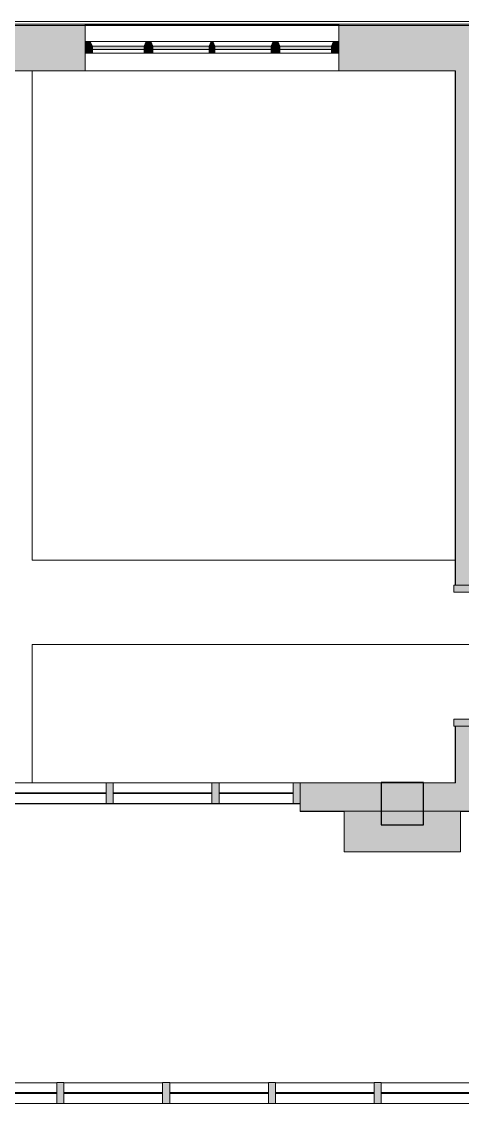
# Model space of a CAD drawing. Header units: inches. Extents: x -3803 to -1421, y -3454 to -210.
# Drawn here: x -2132.4 to -2007.4, y -2917.6 to -2610.5 of the extents above; entities that cross this region are included whole.
import ezdxf

# ---------------------------------------------------------------- set-up
doc = ezdxf.new("R2010")
doc.units = ezdxf.units.IN
doc.header["$MEASUREMENT"] = 0
for name, color, linetype, lineweight in [('A-FLOR', 192, 'Continuous', 13), ('A-GLAZ-CURT', 52, 'Continuous', 13), ('A-GLAZ-CWMG', 51, 'Continuous', 13), ('A-WALL', 113, 'Continuous', 13), ('A-WALL-PATT', 111, 'Continuous', 13), ('I-WALL', 2, 'Continuous', 13), ('Q-CASE', 31, 'Continuous', 13), ('S-COLS', 52, 'Continuous', 13)]:
    doc.layers.add(name, color=color, linetype=linetype, lineweight=lineweight)

# ---------------------------------------------------------------- blocks, each defined once
blk = doc.blocks.new('15830016-STRUCT_MARTINEZ-MOORE_CENTRAL_v2018_rvt-1-DIMENSION PLAN - LEVEL 2 _579_ - 2__ - CAD')
at = {"layer": 'S-COLS', "lineweight": 5}
blk.add_hatch(color=50, dxfattribs=at).paths.add_polyline_path([(-2018.4, -2838.58), (-2018.4, -2826.58), (-2030.4, -2826.58), (-2030.4, -2838.58)], flags=0)
at = {"layer": 'S-COLS', "color": 253, "lineweight": 25}
for p, q in [((-2018.4, -2826.58), (-2030.4, -2826.58)), ((-2030.4, -2826.58), (-2030.4, -2838.58)), ((-2018.4, -2838.58), (-2018.4, -2826.58)), ((-2030.4, -2838.58), (-2018.4, -2838.58))]:
    blk.add_line(p, q, dxfattribs=at)
blk = doc.blocks.new('level 2 - band2 - level 2 - band-474741-DIMENSION PLAN - LEVEL 2 _579_ - 2__ - CAD')
at = {"layer": 'A-WALL', "lineweight": 20}
for p, q in [((-2851.27, -2610.52), (-1769.9, -2610.52)), ((-2852.02, -2611.27), (-1769.9, -2611.27))]:
    blk.add_line(p, q, dxfattribs=at)
blk = doc.blocks.new('Walls 1 - Walls 2-485830-DIMENSION PLAN - LEVEL 2 _579_ - 2__ - CAD')
at = {"layer": 'A-WALL', "lineweight": 20}
for p, q in [((-2114.4, -2611.64), (-2114.4, -2611.39)), ((-2114.4, -2611.39), (-2042.4, -2611.39)), ((-2042.4, -2611.64), (-2114.4, -2611.64)), ((-2042.4, -2611.39), (-2042.4, -2611.64))]:
    blk.add_line(p, q, dxfattribs=at)
blk = doc.blocks.new('Basic Wall _ M8-8_masonry-BSALS - ___-3776935-DIMENSION PLAN - LEVEL 2 _579_ - 2__ - CAD')
at = {"layer": 'I-WALL', "lineweight": 20}
for p, q in [((-2053.4, -2834.77), (-2053.4, -2834.64)), ((-1995.4, -2834.64), (-1995.4, -2834.77)), ((-2053.4, -2834.77), (-2040.9, -2834.77)), ((-2007.9, -2834.77), (-1995.4, -2834.77))]:
    blk.add_line(p, q, dxfattribs=at)
blk = doc.blocks.new('System Panel - interior glazed panels-383841-DIMENSION PLAN - LEVEL 2 _579_ - 2__ - CAD')
at = {"layer": 'A-GLAZ-CURT', "lineweight": 9}
blk.add_hatch(color=90, dxfattribs=at).paths.add_polyline_path([(10.5, -0.125), (10.5, 0.125), (-10.5, 0.125), (-10.5, -0.125)], flags=0)
at = {"layer": 'A-GLAZ-CURT', "lineweight": 20}
for p, q in [((10.5, 0.125), (-10.5, 0.125)), ((-10.5, 0.125), (-10.5, -0.125)), ((10.5, -0.125), (10.5, 0.125)), ((-10.5, -0.125), (10.5, -0.125))]:
    blk.add_line(p, q, dxfattribs=at)
blk = doc.blocks.new('Rectangular Mullion - 6 x 6 interior mullion-383849-DIMENSION PLAN - LEVEL 2 _579_ - 2__ - CAD')
at = {"layer": 'A-GLAZ-CWMG', "lineweight": 9}
for p, q in [((-2189.4, -2826.64), (-2168.4, -2826.64)), ((-2168.4, -2832.52), (-2189.4, -2832.52))]:
    blk.add_line(p, q, dxfattribs=at)
blk = doc.blocks.new('Rectangular Mullion - 2 x 6 interior mullion-383853-DIMENSION PLAN - LEVEL 2 _579_ - 2__ - CAD')
at = {"layer": 'A-GLAZ-CWMG', "lineweight": 9}
blk.add_hatch(color=90, dxfattribs=at).paths.add_polyline_path([(0, 2.9375), (0, -2.9375), (-2, -2.9375), (-2, 2.9375)], flags=0)
at = {"layer": 'A-GLAZ-CWMG', "lineweight": 20}
for p, q in [((-2, 2.9375), (0, 2.9375)), ((-2, -2.9375), (-2, 2.9375)), ((0, 2.9375), (0, -2.9375)), ((0, -2.9375), (-2, -2.9375))]:
    blk.add_line(p, q, dxfattribs=at)
blk = doc.blocks.new('Rectangular Mullion - 2 x 6 interior mullion-383857-DIMENSION PLAN - LEVEL 2 _579_ - 2__ - CAD')
at = {"layer": 'A-GLAZ-CWMG', "lineweight": 9}
blk.add_hatch(color=90, dxfattribs=at).paths.add_polyline_path([(1, 2.9375), (1, -2.9375), (-1, -2.9375), (-1, 2.9375)], flags=0)
at = {"layer": 'A-GLAZ-CWMG', "lineweight": 20}
for p, q in [((-1, 2.9375), (1, 2.9375)), ((-1, -2.9375), (-1, 2.9375)), ((1, 2.9375), (1, -2.9375)), ((1, -2.9375), (-1, -2.9375))]:
    blk.add_line(p, q, dxfattribs=at)
blk = doc.blocks.new('System Panel - interior glazed panels-383842-DIMENSION PLAN - LEVEL 2 _579_ - 2__ - CAD')
at = {"layer": 'A-GLAZ-CURT', "lineweight": 9}
blk.add_hatch(color=90, dxfattribs=at).paths.add_polyline_path([(14, -0.125), (14, 0.125), (-14, 0.125), (-14, -0.125)], flags=0)
at = {"layer": 'A-GLAZ-CURT', "lineweight": 20}
for p, q in [((14, 0.125), (-14, 0.125)), ((-14, 0.125), (-14, -0.125)), ((14, -0.125), (14, 0.125)), ((-14, -0.125), (14, -0.125))]:
    blk.add_line(p, q, dxfattribs=at)
blk = doc.blocks.new('Rectangular Mullion - 6 x 6 interior mullion-383850-DIMENSION PLAN - LEVEL 2 _579_ - 2__ - CAD')
at = {"layer": 'A-GLAZ-CWMG', "lineweight": 9}
for p, q in [((-2166.4, -2826.64), (-2138.4, -2826.64)), ((-2138.4, -2832.52), (-2166.4, -2832.52))]:
    blk.add_line(p, q, dxfattribs=at)
blk = doc.blocks.new('Basic Wall _ B3-4 7_8_-BSALS - ___-3567779-DIMENSION PLAN - LEVEL 2 _579_ - 2__ - CAD')
at = {"layer": 'I-WALL', "lineweight": 20}
for p, q in [((-2009.4, -2770.52), (-2009.4, -2624.52)), ((-2009.4, -2826.64), (-2009.4, -2810.52))]:
    blk.add_line(p, q, dxfattribs=at)
blk = doc.blocks.new('Rectangular Mullion - 2 x 6 interior mullion-383780-DIMENSION PLAN - LEVEL 2 _579_ - 2__ - CAD')
at = {"layer": 'A-GLAZ-CWMG', "lineweight": 9}
blk.add_hatch(color=90, dxfattribs=at).paths.add_polyline_path([(0, -2.9375), (-2, -2.9375), (-2, 2.9375), (0, 2.9375)], flags=0)
at = {"layer": 'A-GLAZ-CWMG', "lineweight": 20}
for p, q in [((-2, 2.9375), (0, 2.9375)), ((-2, -2.9375), (-2, 2.9375)), ((0, 2.9375), (0, -2.9375)), ((0, -2.9375), (-2, -2.9375))]:
    blk.add_line(p, q, dxfattribs=at)
blk = doc.blocks.new('Rectangular Mullion - 2 x 6 interior mullion-383777-DIMENSION PLAN - LEVEL 2 _579_ - 2__ - CAD')
at = {"layer": 'A-GLAZ-CWMG', "lineweight": 9}
blk.add_hatch(color=90, dxfattribs=at).paths.add_polyline_path([(0, -2.9375), (0, 2.9375), (-2, 2.9375), (-2, -2.9375)], flags=0)
at = {"layer": 'A-GLAZ-CWMG', "lineweight": 20}
for p, q in [((0, 2.9375), (-2, 2.9375)), ((-2, 2.9375), (-2, -2.9375)), ((0, -2.9375), (0, 2.9375)), ((-2, -2.9375), (0, -2.9375))]:
    blk.add_line(p, q, dxfattribs=at)
blk = doc.blocks.new('Casework 60 - Casework 9-549980-DIMENSION PLAN - LEVEL 2 _579_ - 2__ - CAD')
at = {"layer": 'Q-CASE', "lineweight": 20}
for p, q in [((-2744.4, -2619.45), (-2742.33, -2619.45)), ((-2727.61, -2619.45), (-2742.33, -2619.45)), ((-2742.33, -2619.45), (-2727.61, -2619.45)), ((-2727.61, -2619.45), (-2725.18, -2619.45)), ((-2709.24, -2619.45), (-2725.18, -2619.45)), ((-2725.18, -2619.45), (-2709.24, -2619.45)), ((-2709.24, -2619.45), (-2707.55, -2619.45)), ((-2691.61, -2619.45), (-2707.55, -2619.45)), ((-2707.55, -2619.45), (-2691.61, -2619.45)), ((-2691.61, -2619.45), (-2689.18, -2619.45)), ((-2674.46, -2619.45), (-2689.18, -2619.45)), ((-2689.18, -2619.45), (-2674.46, -2619.45)), ((-2674.46, -2619.45), (-2672.4, -2619.45)), ((-2744.4, -2624.52), (-2672.4, -2624.52)), ((-2672.4, -2624.52), (-2744.4, -2624.52))]:
    blk.add_line(p, q, dxfattribs=at)
blk = doc.blocks.new('System Panel - Winco Glass-383190-DIMENSION PLAN - LEVEL 2 _579_ - 2__ - CAD')
at = {"layer": 'A-GLAZ-CURT', "lineweight": 9}
blk.add_hatch(color=90, dxfattribs=at).paths.add_polyline_path([(7.359375, -1), (7.359375, 0), (-7.359375, 0), (-7.359375, -1)], flags=0)
at = {"layer": 'A-GLAZ-CURT', "lineweight": 20}
for p, q in [((7.359375, 0), (-7.359375, 0)), ((-7.359375, 0), (-7.359375, -1)), ((7.359375, -1), (7.359375, 0)), ((-7.359375, -1), (7.359375, -1))]:
    blk.add_line(p, q, dxfattribs=at)
blk = doc.blocks.new('System Panel - Winco Glass-383191-DIMENSION PLAN - LEVEL 2 _579_ - 2__ - CAD')
at = {"layer": 'A-GLAZ-CURT', "lineweight": 9}
blk.add_hatch(color=90, dxfattribs=at).paths.add_polyline_path([(7.97, -1), (7.97, 0), (-7.97, 0), (-7.97, -1), (2.52, -1)], flags=0)
at = {"layer": 'A-GLAZ-CURT', "lineweight": 20}
for p, q in [((7.97, 0), (-7.97, 0)), ((-7.97, 0), (-7.97, -1)), ((-7.97, -1), (7.97, -1)), ((7.97, -1), (7.97, 0))]:
    blk.add_line(p, q, dxfattribs=at)
blk = doc.blocks.new('Rectangular Mullion - Winco Accent Full_Right-Large-383205-DIMENSION PLAN - LEVEL 2 _579_ - 2__ - CAD')
at = {"layer": 'A-GLAZ-CWMG', "lineweight": 9}
blk.add_hatch(color=90, dxfattribs=at).paths.add_polyline_path([(0, 2), (-2.06, 2), (-2.06, 0), (-1.48, -1.25), (0, -1.25)], flags=0)
at = {"layer": 'A-GLAZ-CWMG', "lineweight": 20}
for p, q in [((0, 2), (-2.06, 2)), ((-2.06, 2), (-2.06, 0)), ((-2.06, 0), (-1.48, -1.25)), ((0, -1.25), (0, 2)), ((-1.48, -1.25), (0, -1.25))]:
    blk.add_line(p, q, dxfattribs=at)
blk = doc.blocks.new('Rectangular Mullion - Winco Accent Full_Right-Large-383207-DIMENSION PLAN - LEVEL 2 _579_ - 2__ - CAD')
at = {"layer": 'A-GLAZ-CWMG', "lineweight": 9}
for p, q in [((-2673.88, -2616.2), (-2689.76, -2616.2)), ((-2674.46, -2619.45), (-2689.18, -2619.45))]:
    blk.add_line(p, q, dxfattribs=at)
blk = doc.blocks.new('Rectangular Mullion - Winco Accent Full_Right-Large-383208-DIMENSION PLAN - LEVEL 2 _579_ - 2__ - CAD')
at = {"layer": 'A-GLAZ-CWMG', "lineweight": 9}
for p, q in [((-2708.66, -2616.2), (-2725.76, -2616.2)), ((-2709.24, -2619.45), (-2725.18, -2619.45))]:
    blk.add_line(p, q, dxfattribs=at)
blk = doc.blocks.new('Rectangular Mullion - Winco Accent Full_Right-Large-V95-DIMENSION PLAN - LEVEL 2 _579_ - 2__ - CAD')
at = {"layer": 'A-GLAZ-CWMG', "lineweight": 9}
for p, q in [((-2691.03, -2616.2), (-2708.13, -2616.2)), ((-2691.61, -2619.45), (-2707.55, -2619.45))]:
    blk.add_line(p, q, dxfattribs=at)
blk = doc.blocks.new('Rectangular Mullion - Winco Accent Full_Right-Large-383209-DIMENSION PLAN - LEVEL 2 _579_ - 2__ - CAD')
at = {"layer": 'A-GLAZ-CWMG', "lineweight": 9}
for p, q in [((-2727.03, -2616.2), (-2742.92, -2616.2)), ((-2727.61, -2619.45), (-2742.33, -2619.45))]:
    blk.add_line(p, q, dxfattribs=at)
blk = doc.blocks.new('Rectangular Mullion - Winco Accent Full_Left-Large-383211-DIMENSION PLAN - LEVEL 2 _579_ - 2__ - CAD')
at = {"layer": 'A-GLAZ-CWMG', "lineweight": 9}
blk.add_hatch(color=90, dxfattribs=at).paths.add_polyline_path([(-2.06, 2), (0, 2), (0, -1.25), (-1.48, -1.25), (-2.06, 0)], flags=0)
at = {"layer": 'A-GLAZ-CWMG', "lineweight": 20}
for p, q in [((-2.06, 0), (-2.06, 2)), ((-2.06, 2), (0, 2)), ((-1.48, -1.25), (-2.06, 0)), ((0, 2), (0, -1.25)), ((0, -1.25), (-1.48, -1.25))]:
    blk.add_line(p, q, dxfattribs=at)
blk = doc.blocks.new('Rectangular Mullion - Winco Accent Full-Large-383215-DIMENSION PLAN - LEVEL 2 _579_ - 2__ - CAD')
at = {"layer": 'A-GLAZ-CWMG', "lineweight": 9}
blk.add_hatch(color=90, dxfattribs=at).paths.add_polyline_path([(-1.22, 2), (1.22, 2), (1.22, 0), (0.64, -1.25), (-0.64, -1.25), (-1.22, 0)], flags=0)
at = {"layer": 'A-GLAZ-CWMG', "lineweight": 20}
for p, q in [((-1.22, 2), (1.22, 2)), ((-1.22, 0), (-1.22, 2)), ((-0.64, -1.25), (-1.22, 0)), ((1.22, 0), (0.64, -1.25)), ((1.22, 2), (1.22, 0)), ((0.64, -1.25), (-0.64, -1.25))]:
    blk.add_line(p, q, dxfattribs=at)
blk = doc.blocks.new('Rectangular Mullion - Winco Accent Full-383219-DIMENSION PLAN - LEVEL 2 _579_ - 2__ - CAD')
at = {"layer": 'A-GLAZ-CWMG', "lineweight": 9}
blk.add_hatch(color=90, dxfattribs=at).paths.add_polyline_path([(-0.84, 2), (0.84, 2), (0.84, 0), (0.26, -1.25), (-0.26, -1.25), (-0.84, 0)], flags=0)
at = {"layer": 'A-GLAZ-CWMG', "lineweight": 20}
for p, q in [((-0.84, 2), (0.84, 2)), ((-0.84, 0), (-0.84, 2)), ((-0.26, -1.25), (-0.84, 0)), ((0.84, 0), (0.26, -1.25)), ((0.84, 2), (0.84, 0)), ((0.26, -1.25), (-0.26, -1.25))]:
    blk.add_line(p, q, dxfattribs=at)

msp = doc.modelspace()

# ---------------------------------------------------------------- hatches: boundary and pattern name
at = {"layer": 'A-WALL-PATT', "lineweight": 20}
h = msp.add_hatch(color=10, dxfattribs=at)
h.paths.add_polyline_path([(-2168.4, -2624.52), (-2114.4, -2624.52), (-2114.4, -2611.64), (-2168.4, -2611.64)], flags=0)
h.paths.add_polyline_path([(-2782.4, -2624.52), (-2744.4, -2624.52), (-2744.4, -2611.64), (-2798.4, -2611.64), (-2798.4, -2624.52), (-2783.63, -2624.52)], flags=0)
h.paths.add_polyline_path([(-1785.77, -2624.52), (-1769.9, -2624.52), (-1769.9, -2611.64), (-1790.4, -2611.64), (-1790.4, -2624.52)], flags=0)
h.paths.add_polyline_path([(-2042.4, -2624.52), (-1988.4, -2624.52), (-1988.4, -2611.64), (-2042.4, -2611.64)], flags=0)
h.paths.add_polyline_path([(-1887.83, -2624.52), (-1862.4, -2624.52), (-1862.4, -2611.64), (-1916.4, -2611.64), (-1916.4, -2624.52)], flags=0)
h.paths.add_polyline_path([(-2366.4, -2624.52), (-2366.4, -2611.64), (-2420.4, -2611.64), (-2420.4, -2624.52), (-2376.45, -2624.52)], flags=0)
h.paths.add_polyline_path([(-2672.4, -2624.52), (-2618.4, -2624.52), (-2618.4, -2611.64), (-2672.4, -2611.64)], flags=0)
h.paths.add_polyline_path([(-2546.4, -2624.52), (-2492.4, -2624.52), (-2492.4, -2611.64), (-2546.4, -2611.64)], flags=0)
h.paths.add_polyline_path([(-2294.4, -2624.52), (-2240.4, -2624.52), (-2240.4, -2611.64), (-2294.4, -2611.64)], flags=0)
h.paths.add_polyline_path([(-2865.07, -2624.52), (-2840.4, -2624.52), (-2840.4, -2611.64), (-2865.27, -2611.64), (-2865.27, -2624.52)], flags=0)
at = {"layer": 'A-WALL-PATT', "lineweight": 5}
h = msp.add_hatch(color=50, dxfattribs=at)
h.paths.add_polyline_path([(-2009.27, -2826.64), (-2004.4, -2826.64), (-2004.4, -2810.52), (-2009.27, -2810.52)], flags=0)
h.paths.add_polyline_path([(-2009.27, -2770.52), (-2004.4, -2770.52), (-2004.4, -2624.52), (-2009.27, -2624.52), (-2009.27, -2675.86)], flags=0)
msp.add_hatch(color=50, dxfattribs=at).paths.add_polyline_path([(-1995.4, -2834.64), (-1995.4, -2826.64), (-2053.4, -2826.64), (-2053.4, -2834.64)], flags=0)
at = {"layer": 'A-WALL-PATT', "lineweight": 20}
msp.add_hatch(color=10, dxfattribs=at).paths.add_polyline_path([(-2007.9, -2846.27), (-2007.9, -2834.64), (-2040.9, -2834.64), (-2040.9, -2846.27)], flags=0)

# ---------------------------------------------------------------- linework, layer by layer
at = {"layer": 'A-FLOR', "lineweight": 20}
for p, q in [((-2129.4, -2624.52), (-2129.4, -2763.39)), ((-2129.4, -2763.39), (-2009.4, -2763.39)), ((-1647.27, -2787.39), (-2129.4, -2787.39)), ((-2129.4, -2787.39), (-2129.4, -2826.64)), ((-2191.4, -2832.64), (-2053.4, -2832.64))]:
    msp.add_line(p, q, dxfattribs=at)
at = {"layer": 'A-WALL', "lineweight": 20}
for p, q in [((-2865.27, -2611.64), (-1988.4, -2611.64)), ((-2114.4, -2624.52), (-2114.4, -2611.64)), ((-2042.4, -2611.64), (-2042.4, -2624.52)), ((-2009.27, -2624.52), (-2168.4, -2624.52))]:
    msp.add_line(p, q, dxfattribs=at)
at = {"layer": 'I-WALL', "lineweight": 20}
for p, q in [((-2009.27, -2624.52), (-2009.27, -2770.52)), ((-2009.27, -2770.52), (-2004.4, -2770.52)), ((-2009.27, -2810.52), (-2009.27, -2826.64)), ((-2004.4, -2810.52), (-2009.27, -2810.52)), ((-2009.27, -2826.64), (-2053.4, -2826.64)), ((-2053.4, -2826.64), (-2053.4, -2834.64)), ((-2053.4, -2834.64), (-1995.4, -2834.64)), ((-2040.9, -2834.64), (-2040.9, -2846.27)), ((-2007.9, -2846.27), (-2007.9, -2834.64)), ((-2040.9, -2846.27), (-2007.9, -2846.27))]:
    msp.add_line(p, q, dxfattribs=at)

# ---------------------------------------------------------------- block references
at = {"lineweight": 5}
msp.add_blockref('15830016-STRUCT_MARTINEZ-MOORE_CENTRAL_v2018_rvt-1-DIMENSION PLAN - LEVEL 2 _579_ - 2__ - CAD', (0, 0), dxfattribs=at)
at = {"layer": 'A-GLAZ-CURT', "lineweight": 9}
for name, p in [('System Panel - Winco Glass-383190-DIMENSION PLAN - LEVEL 2 _579_ - 2__ - CAD', (-2104.97, -2617.45)), ('System Panel - Winco Glass-383191-DIMENSION PLAN - LEVEL 2 _579_ - 2__ - CAD', (-2087.21, -2617.45)), ('System Panel - Winco Glass-383191-DIMENSION PLAN - LEVEL 2 _579_ - 2__ - CAD', (-2069.58, -2617.45)), ('System Panel - Winco Glass-383190-DIMENSION PLAN - LEVEL 2 _579_ - 2__ - CAD', (-2051.82, -2617.45)), ('System Panel - interior glazed panels-383842-DIMENSION PLAN - LEVEL 2 _579_ - 2__ - CAD', (-2122.4, -2829.58)), ('System Panel - interior glazed panels-383842-DIMENSION PLAN - LEVEL 2 _579_ - 2__ - CAD', (-2092.4, -2829.58)), ('System Panel - interior glazed panels-383841-DIMENSION PLAN - LEVEL 2 _579_ - 2__ - CAD', (-2065.9, -2829.58)), ('System Panel - interior glazed panels-383841-DIMENSION PLAN - LEVEL 2 _579_ - 2__ - CAD', (-2132.9, -2914.7)), ('System Panel - interior glazed panels-383842-DIMENSION PLAN - LEVEL 2 _579_ - 2__ - CAD', (-2106.4, -2914.7)), ('System Panel - interior glazed panels-383842-DIMENSION PLAN - LEVEL 2 _579_ - 2__ - CAD', (-2076.4, -2914.7)), ('System Panel - interior glazed panels-383842-DIMENSION PLAN - LEVEL 2 _579_ - 2__ - CAD', (-2046.4, -2914.7)), ('System Panel - interior glazed panels-383842-DIMENSION PLAN - LEVEL 2 _579_ - 2__ - CAD', (-2016.4, -2914.7))]:
    msp.add_blockref(name, p, dxfattribs=at)
at = {"layer": 'A-GLAZ-CWMG', "lineweight": 9}
for name, p, rotation in [('Rectangular Mullion - Winco Accent Full_Right-Large-383205-DIMENSION PLAN - LEVEL 2 _579_ - 2__ - CAD', (-2114.4, -2617.45), 180), ('Rectangular Mullion - 2 x 6 interior mullion-383777-DIMENSION PLAN - LEVEL 2 _579_ - 2__ - CAD', (-2006.83, -2770.52), 90)]:
    msp.add_blockref(name, p, dxfattribs=dict(at, rotation=rotation))
for name, p in [('Rectangular Mullion - Winco Accent Full_Right-Large-383209-DIMENSION PLAN - LEVEL 2 _579_ - 2__ - CAD', (630, 0)), ('Rectangular Mullion - Winco Accent Full_Right-Large-383208-DIMENSION PLAN - LEVEL 2 _579_ - 2__ - CAD', (630, 0)), ('Rectangular Mullion - Winco Accent Full_Right-Large-V95-DIMENSION PLAN - LEVEL 2 _579_ - 2__ - CAD', (630, 0)), ('Rectangular Mullion - Winco Accent Full_Right-Large-383207-DIMENSION PLAN - LEVEL 2 _579_ - 2__ - CAD', (630, 0)), ('Rectangular Mullion - 6 x 6 interior mullion-383850-DIMENSION PLAN - LEVEL 2 _579_ - 2__ - CAD', (30, 0)), ('Rectangular Mullion - 6 x 6 interior mullion-383850-DIMENSION PLAN - LEVEL 2 _579_ - 2__ - CAD', (60, 0)), ('Rectangular Mullion - 6 x 6 interior mullion-383849-DIMENSION PLAN - LEVEL 2 _579_ - 2__ - CAD', (113, 0)), ('Rectangular Mullion - 6 x 6 interior mullion-383849-DIMENSION PLAN - LEVEL 2 _579_ - 2__ - CAD', (46, -85.13)), ('Rectangular Mullion - 6 x 6 interior mullion-383850-DIMENSION PLAN - LEVEL 2 _579_ - 2__ - CAD', (46, -85.13)), ('Rectangular Mullion - 6 x 6 interior mullion-383850-DIMENSION PLAN - LEVEL 2 _579_ - 2__ - CAD', (76, -85.13)), ('Rectangular Mullion - 6 x 6 interior mullion-383850-DIMENSION PLAN - LEVEL 2 _579_ - 2__ - CAD', (106, -85.13)), ('Rectangular Mullion - 6 x 6 interior mullion-383850-DIMENSION PLAN - LEVEL 2 _579_ - 2__ - CAD', (136, -85.13))]:
    msp.add_blockref(name, p, dxfattribs=at)
at = {"layer": 'A-GLAZ-CWMG', "lineweight": 9, "extrusion": (0, 0, -1)}
for name, p, rotation in [('Rectangular Mullion - Winco Accent Full-Large-383215-DIMENSION PLAN - LEVEL 2 _579_ - 2__ - CAD', (2096.4, -2617.45), 180), ('Rectangular Mullion - Winco Accent Full-383219-DIMENSION PLAN - LEVEL 2 _579_ - 2__ - CAD', (2078.4, -2617.45), 180), ('Rectangular Mullion - Winco Accent Full-Large-383215-DIMENSION PLAN - LEVEL 2 _579_ - 2__ - CAD', (2060.4, -2617.45), 180), ('Rectangular Mullion - Winco Accent Full_Left-Large-383211-DIMENSION PLAN - LEVEL 2 _579_ - 2__ - CAD', (2042.4, -2617.45), 180), ('Rectangular Mullion - 2 x 6 interior mullion-383780-DIMENSION PLAN - LEVEL 2 _579_ - 2__ - CAD', (2006.83, -2810.52), 270), ('Rectangular Mullion - 2 x 6 interior mullion-383857-DIMENSION PLAN - LEVEL 2 _579_ - 2__ - CAD', (2107.4, -2829.58), 180), ('Rectangular Mullion - 2 x 6 interior mullion-383857-DIMENSION PLAN - LEVEL 2 _579_ - 2__ - CAD', (2077.4, -2829.58), 180), ('Rectangular Mullion - 2 x 6 interior mullion-383853-DIMENSION PLAN - LEVEL 2 _579_ - 2__ - CAD', (2053.4, -2829.58), 180), ('Rectangular Mullion - 2 x 6 interior mullion-383857-DIMENSION PLAN - LEVEL 2 _579_ - 2__ - CAD', (2121.4, -2914.7), 180), ('Rectangular Mullion - 2 x 6 interior mullion-383857-DIMENSION PLAN - LEVEL 2 _579_ - 2__ - CAD', (2091.4, -2914.7), 180), ('Rectangular Mullion - 2 x 6 interior mullion-383857-DIMENSION PLAN - LEVEL 2 _579_ - 2__ - CAD', (2061.4, -2914.7), 180), ('Rectangular Mullion - 2 x 6 interior mullion-383857-DIMENSION PLAN - LEVEL 2 _579_ - 2__ - CAD', (2031.4, -2914.7), 180)]:
    msp.add_blockref(name, p, dxfattribs=dict(at, rotation=rotation))
at = {"layer": 'A-WALL', "lineweight": 20}
for name in ['level 2 - band2 - level 2 - band-474741-DIMENSION PLAN - LEVEL 2 _579_ - 2__ - CAD', 'Walls 1 - Walls 2-485830-DIMENSION PLAN - LEVEL 2 _579_ - 2__ - CAD']:
    msp.add_blockref(name, (0, 0), dxfattribs=at)
at = {"layer": 'I-WALL', "lineweight": 20}
for name in ['Basic Wall _ B3-4 7_8_-BSALS - ___-3567779-DIMENSION PLAN - LEVEL 2 _579_ - 2__ - CAD', 'Basic Wall _ M8-8_masonry-BSALS - ___-3776935-DIMENSION PLAN - LEVEL 2 _579_ - 2__ - CAD']:
    msp.add_blockref(name, (0, 0), dxfattribs=at)
at = {"layer": 'Q-CASE', "lineweight": 20}
msp.add_blockref('Casework 60 - Casework 9-549980-DIMENSION PLAN - LEVEL 2 _579_ - 2__ - CAD', (630, 0), dxfattribs=at)

doc.saveas('drawing.dxf')
